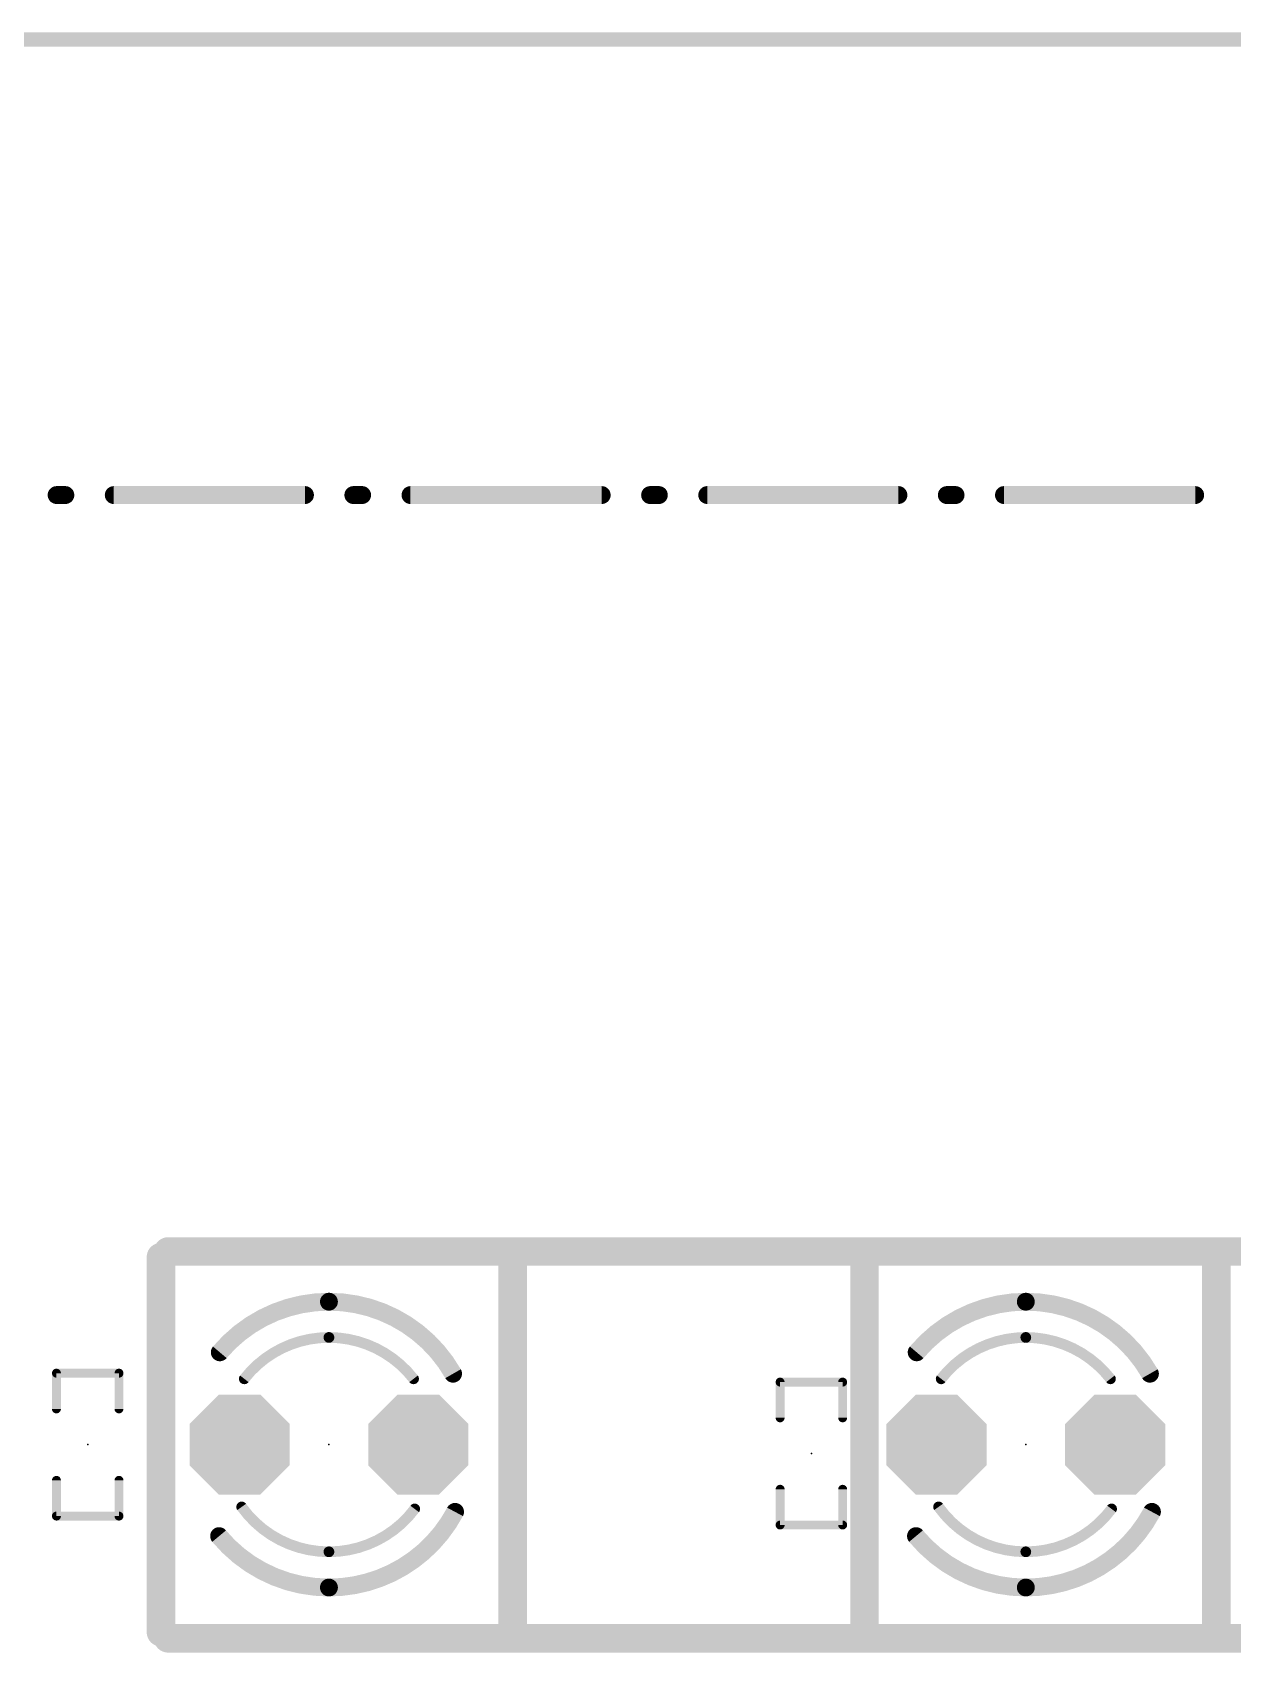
# Model space of a CAD drawing. Extents: x -36 to 36, y -94 to 86.
# Drawn here: x -19.33 to -2.27, y 63.3 to 86.33 of the extents above; entities that cross this region are included whole.
import ezdxf

# ---------------------------------------------------------------- set-up
doc = ezdxf.new("R2010")
doc.units = 0
for name, color, linetype in [('17', 82, 'CONTINUOUS'), ('20', 7, 'CONTINUOUS'), ('21', 253, 'CONTINUOUS'), ('23', 7, 'CONTINUOUS'), ('30', 253, 'CONTINUOUS')]:
    doc.layers.add(name, color=color, linetype=linetype)

# ---------------------------------------------------------------- blocks, each defined once
blk = doc.blocks.new('OCTAGONP')
at = {"const_width": 0.5}
blk.add_lwpolyline([(-0.25, -0.1036), (-0.25, 0.1036), (-0.1036, 0.25), (0.1036, 0.25), (0.25, 0.1036), (0.25, -0.1036), (0.1036, -0.25), (-0.1036, -0.25), (-0.25, -0.1036), (-0.25, 0.1036)], dxfattribs=at)

msp = doc.modelspace()

# ---------------------------------------------------------------- linework, layer by layer
at = {"layer": '20', "const_width": 0.2032}
msp.add_lwpolyline([(-35.306, 86.233), (35.306, 86.233)], dxfattribs=at)
at = {"layer": '21'}
for points, const_width in [([(-18.9841, 79.756), (-18.8595, 79.756)], 0.254), ([(-18.1718, 79.756), (-15.4537, 79.756)], 0.254), ([(-14.766, 79.756), (-14.6414, 79.756)], 0.254), ([(-13.9537, 79.756), (-11.2356, 79.756)], 0.254), ([(-10.5479, 79.756), (-10.4233, 79.756)], 0.254), ([(-9.7356, 79.756), (-7.0176, 79.756)], 0.254), ([(-6.3299, 79.756), (-6.2053, 79.756)], 0.254), ([(-5.5176, 79.756), (-2.7995, 79.756)], 0.254), ([(-17.5, 68.921), (-17.5, 63.587)], 0.4064), ([(-17.399, 69), (17.399, 69)], 0.4064), ([(-12.5, 68.921), (-12.5, 63.587)], 0.4064), ([(-7.5, 68.921), (-7.5, 63.587)], 0.4064), ([(-2.5, 68.921), (-2.5, 63.587)], 0.4064), ([(-18.0975, 67.27), (-18.9865, 67.27)], 0.127), ([(-18.9865, 67.27), (-18.9865, 66.762)], 0.127), ([(-18.0975, 66.762), (-18.0975, 67.27)], 0.127), ([(-7.8105, 67.143), (-8.6995, 67.143)], 0.127), ([(-8.6995, 67.143), (-8.6995, 66.635)], 0.127), ([(-7.8105, 66.635), (-7.8105, 67.143)], 0.127), ([(-18.9865, 65.746), (-18.9865, 65.238)], 0.127), ([(-18.0975, 65.238), (-18.0975, 65.746)], 0.127), ([(-8.6995, 65.619), (-8.6995, 65.111)], 0.127), ([(-7.8105, 65.111), (-7.8105, 65.619)], 0.127), ([(-18.9865, 65.238), (-18.0975, 65.238)], 0.127), ([(-8.6995, 65.111), (-7.8105, 65.111)], 0.127), ([(-17.399, 63.5), (17.399, 63.5)], 0.4064)]:
    msp.add_lwpolyline(points, dxfattribs=dict(at, const_width=const_width))
for points, const_width in [([(-18.9841, 79.8195, 1), (-18.9841, 79.6925)], 0.127), ([(-18.8595, 79.6925, 1), (-18.8595, 79.8195)], 0.127), ([(-18.1718, 79.8195, 1), (-18.1718, 79.6925)], 0.127), ([(-15.4537, 79.6925, 1), (-15.4537, 79.8195)], 0.127), ([(-14.766, 79.8195, 1), (-14.766, 79.6925)], 0.127), ([(-14.6414, 79.6925, 1), (-14.6414, 79.8195)], 0.127), ([(-13.9537, 79.8195, 1), (-13.9537, 79.6925)], 0.127), ([(-11.2356, 79.6925, 1), (-11.2356, 79.8195)], 0.127), ([(-10.5479, 79.8195, 1), (-10.5479, 79.6925)], 0.127), ([(-10.4233, 79.6925, 1), (-10.4233, 79.8195)], 0.127), ([(-9.7356, 79.8195, 1), (-9.7356, 79.6925)], 0.127), ([(-7.0176, 79.6925, 1), (-7.0176, 79.8195)], 0.127), ([(-6.3299, 79.8195, 1), (-6.3299, 79.6925)], 0.127), ([(-6.2053, 79.6925, 1), (-6.2053, 79.8195)], 0.127), ([(-5.5176, 79.8195, 1), (-5.5176, 79.6925)], 0.127), ([(-2.7995, 79.6925, 1), (-2.7995, 79.8195)], 0.127), ([(-17.3984, 68.921, 1), (-17.6016, 68.921)], 0.2032), ([(-17.399, 69.1016, 1), (-17.399, 68.8984)], 0.2032), ([(-12.3984, 68.921, 1), (-12.6016, 68.921)], 0.2032), ([(-7.3984, 68.921, 1), (-7.6016, 68.921)], 0.2032), ([(-2.3984, 68.921, 1), (-2.6016, 68.921)], 0.2032), ([(-15.113, 68.286, 0.2206), (-16.6642, 67.5666)], 0.254), ([(-13.3487, 67.2622, 0.2691), (-15.113, 68.286)], 0.254), ([(-15.113, 68.3495, 1), (-15.113, 68.2225)], 0.127), ([(-15.113, 68.2225, 1), (-15.113, 68.3495)], 0.127), ([(-5.207, 68.286, 0.2206), (-6.7582, 67.5666)], 0.254), ([(-3.4427, 67.2622, 0.2691), (-5.207, 68.286)], 0.254), ([(-5.207, 68.3495, 1), (-5.207, 68.2225)], 0.127), ([(-5.207, 68.2225, 1), (-5.207, 68.3495)], 0.127), ([(-15.113, 67.778, 0.2315), (-16.316, 67.1896)], 0.1524), ([(-13.91, 67.1896, 0.2315), (-15.113, 67.778)], 0.1524), ([(-15.113, 67.8161, 1), (-15.113, 67.7399)], 0.0762), ([(-15.113, 67.7399, 1), (-15.113, 67.8161)], 0.0762), ([(-5.207, 67.778, 0.2315), (-6.41, 67.1896)], 0.1524), ([(-4.004, 67.1896, 0.2315), (-5.207, 67.778)], 0.1524), ([(-5.207, 67.8161, 1), (-5.207, 67.7399)], 0.0762), ([(-5.207, 67.7399, 1), (-5.207, 67.8161)], 0.0762), ([(-16.7127, 67.6076, 1), (-16.6157, 67.5256)], 0.127), ([(-6.8067, 67.6076, 1), (-6.7097, 67.5256)], 0.127), ([(-18.9865, 67.3018, 1), (-18.9865, 67.2383)], 0.0635), ([(-18.9548, 67.27, 1), (-19.0182, 67.27)], 0.0635), ([(-18.0658, 67.27, 1), (-18.1292, 67.27)], 0.0635), ([(-18.0975, 67.2383, 1), (-18.0975, 67.3018)], 0.0635), ([(-13.4038, 67.2307, 1), (-13.2936, 67.2937)], 0.127), ([(-3.4978, 67.2307, 1), (-3.3876, 67.2937)], 0.127), ([(-16.3461, 67.213, 1), (-16.2859, 67.1662)], 0.0762), ([(-13.9401, 67.1662, 1), (-13.8799, 67.213)], 0.0762), ([(-8.6995, 67.1748, 1), (-8.6995, 67.1112)], 0.0635), ([(-8.6677, 67.143, 1), (-8.7313, 67.143)], 0.0635), ([(-7.7788, 67.143, 1), (-7.8422, 67.143)], 0.0635), ([(-7.8105, 67.1112, 1), (-7.8105, 67.1748)], 0.0635), ([(-6.4401, 67.213, 1), (-6.3799, 67.1662)], 0.0762), ([(-4.0341, 67.1662, 1), (-3.9739, 67.213)], 0.0762), ([(-19.0182, 66.762, 1), (-18.9548, 66.762)], 0.0635), ([(-18.1292, 66.762, 1), (-18.0658, 66.762)], 0.0635), ([(-8.7313, 66.635, 1), (-8.6677, 66.635)], 0.0635), ([(-7.8422, 66.635, 1), (-7.7788, 66.635)], 0.0635), ([(-18.9548, 65.746, 1), (-19.0182, 65.746)], 0.0635), ([(-18.0658, 65.746, 1), (-18.1292, 65.746)], 0.0635), ([(-8.6677, 65.619, 1), (-8.7313, 65.619)], 0.0635), ([(-7.7788, 65.619, 1), (-7.8422, 65.619)], 0.0635), ([(-16.3531, 65.3682, 0.2422), (-15.113, 64.73)], 0.1524), ([(-16.3221, 65.3903, 1), (-16.3841, 65.3461)], 0.0762), ([(-6.4471, 65.3682, 0.2422), (-5.207, 64.73)], 0.1524), ([(-6.4161, 65.3903, 1), (-6.4781, 65.3461)], 0.0762), ([(-18.9865, 65.2698, 1), (-18.9865, 65.2062)], 0.0635), ([(-19.0182, 65.238, 1), (-18.9548, 65.238)], 0.0635), ([(-18.1292, 65.238, 1), (-18.0658, 65.238)], 0.0635), ([(-18.0975, 65.2062, 1), (-18.0975, 65.2698)], 0.0635), ([(-15.113, 64.222, 0.277), (-13.3201, 65.2978)], 0.254), ([(-15.113, 64.73, 0.2361), (-13.8938, 65.3396)], 0.1524), ([(-13.8633, 65.3167, 1), (-13.9243, 65.3625)], 0.0762), ([(-13.2641, 65.2679, 1), (-13.3761, 65.3277)], 0.127), ([(-5.207, 64.222, 0.277), (-3.4141, 65.2978)], 0.254), ([(-5.207, 64.73, 0.2361), (-3.9878, 65.3396)], 0.1524), ([(-3.9573, 65.3167, 1), (-4.0183, 65.3625)], 0.0762), ([(-3.3581, 65.2679, 1), (-3.4701, 65.3277)], 0.127), ([(-16.674, 64.9531, 0.2226), (-15.113, 64.222)], 0.254), ([(-16.6252, 64.9938, 1), (-16.7228, 64.9124)], 0.127), ([(-8.7313, 65.111, 1), (-8.6677, 65.111)], 0.0635), ([(-8.6995, 65.1428, 1), (-8.6995, 65.0793)], 0.0635), ([(-7.8422, 65.111, 1), (-7.7788, 65.111)], 0.0635), ([(-7.8105, 65.0793, 1), (-7.8105, 65.1428)], 0.0635), ([(-6.768, 64.9531, 0.2226), (-5.207, 64.222)], 0.254), ([(-6.7192, 64.9938, 1), (-6.8168, 64.9124)], 0.127), ([(-15.113, 64.7681, 1), (-15.113, 64.6919)], 0.0762), ([(-15.113, 64.6919, 1), (-15.113, 64.7681)], 0.0762), ([(-5.207, 64.7681, 1), (-5.207, 64.6919)], 0.0762), ([(-5.207, 64.6919, 1), (-5.207, 64.7681)], 0.0762), ([(-15.113, 64.2855, 1), (-15.113, 64.1585)], 0.127), ([(-15.113, 64.1585, 1), (-15.113, 64.2855)], 0.127), ([(-5.207, 64.2855, 1), (-5.207, 64.1585)], 0.127), ([(-5.207, 64.1585, 1), (-5.207, 64.2855)], 0.127), ([(-17.6016, 63.587, 1), (-17.3984, 63.587)], 0.2032), ([(-17.399, 63.6016, 1), (-17.399, 63.3984)], 0.2032), ([(-12.6016, 63.587, 1), (-12.3984, 63.587)], 0.2032), ([(-7.6016, 63.587, 1), (-7.3984, 63.587)], 0.2032), ([(-2.6016, 63.587, 1), (-2.3984, 63.587)], 0.2032)]:
    msp.add_lwpolyline(points, format="xyb", dxfattribs=dict(at, const_width=const_width))
at = {"layer": '23'}
for p in [(-18.542, 66.254), (-15.113, 66.254), (-8.255, 66.127), (-5.207, 66.254)]:
    msp.add_point(p, dxfattribs=at)

# ---------------------------------------------------------------- block references
at = {"layer": '17', "xscale": 1.3208, "yscale": 1.3208, "rotation": 180}
for p in [(-16.383, 66.254), (-16.383, 66.254), (-13.843, 66.254), (-13.843, 66.254), (-6.477, 66.254), (-6.477, 66.254), (-3.937, 66.254), (-3.937, 66.254)]:
    msp.add_blockref('OCTAGONP', p, dxfattribs=at)
at = {"layer": '30', "xscale": 1.4224, "yscale": 1.4224, "rotation": 180}
for p in [(-16.383, 66.254), (-13.843, 66.254), (-6.477, 66.254), (-3.937, 66.254)]:
    msp.add_blockref('OCTAGONP', p, dxfattribs=at)

doc.saveas('drawing.dxf')
